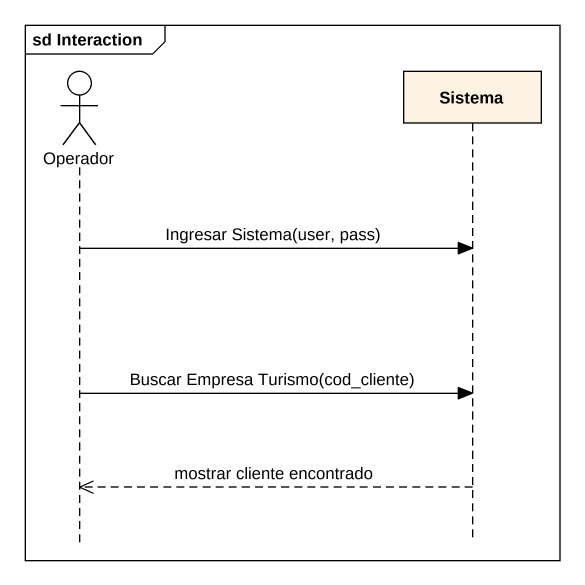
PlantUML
@startuml
mainframe sd Interaction
hide footbox
actor Operador
participant Sistema

Operador -> Sistema : Ingresar Sistema(user, pass)
Operador -> Sistema : Buscar Empresa Turismo(cod_cliente)
Sistema -->> Operador : mostrar cliente encontrado
@enduml
